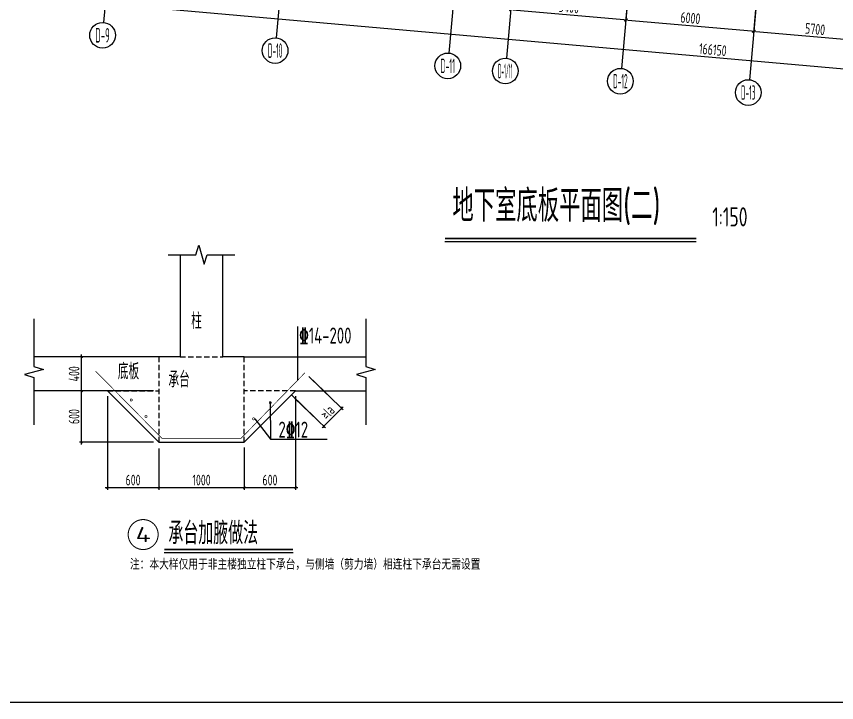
# Model space of a CAD drawing. Extents: x -57409 to 252654, y -8259 to 229119.
# Drawn here: x 98913 to 137248, y -6908 to 25184 of the extents above; entities that cross this region are included whole.
import ezdxf
from ezdxf.enums import TextEntityAlignment as Align

# ---------------------------------------------------------------- set-up
doc = ezdxf.new("R2010")
doc.units = 0
doc.header["$LTSCALE"] = 100
doc.header["$PDMODE"] = 35
doc.header["$PDSIZE"] = 200
doc.linetypes.add('DASHED', pattern=[0.75, 0.5, -0.25])
doc.layers.get('0').update_dxf_attribs({"linetype": 'CONTINUOUS'})
doc.layers.get('Defpoints').update_dxf_attribs({"linetype": 'CONTINUOUS'})
for name, color, linetype in [('B-TEXT', 3, 'CONTINUOUS'), ('CT', 2, 'CONTINUOUS'), ('dbdy底板大样', 7, 'CONTINUOUS'), ('DIM', 3, 'CONTINUOUS'), ('THIN', 7, 'CONTINUOUS'), ('Z-AXIS', 3, 'CONTINUOUS'), ('Z-TEXT', 2, 'CONTINUOUS'), ('板底钢筋', 24, 'CONTINUOUS')]:
    doc.layers.add(name, color=color, linetype=linetype)
doc.layers.add('mis', color=31, linetype='CONTINUOUS', plot=False)
doc.styles.add('_TCH_AXIS', font='tssdeng.shx', dxfattribs={"width": 0.7, "bigfont": 'tssdchn.shx'})
doc.styles.add('COMP', font='tssdeng.shx', dxfattribs={"width": 0.7, "bigfont": 'tssdchn.shx'})
doc.styles.add('COMPLEX', font='tssdeng.shx', dxfattribs={"width": 0.7, "bigfont": 'tssdchn.shx'})
doc.styles.get("Standard").update_dxf_attribs({"font": 'tssdeng.shx', "width": 0.7, "bigfont": 'tssdchn.shx'})
doc.styles.add('TSSD_Dimension', font='tssdeng.shx', dxfattribs={"width": 0.7})
doc.dimstyles.new('TSSD_100_100$0', dxfattribs={"dimtxt": 300, "dimasz": 100, "dimexe": 100, "dimexo": 250, "dimgap": 100, "dimtad": 1, "dimdec": 0, "dimzin": 0, "dimdsep": 46, "dimtxsty": 'TSSD_Dimension', "dimblk": '_tsdbk', "dimblk1": '_tsdbk', "dimblk2": '_tsdbk', "dimsah": 1, "dimcen": 0, "dimdle": 100, "dimclrt": 7, "dimadec": 0, "dimazin": 0, "dimtfac": 1, "dimtdec": 0, "dimtix": 1, "dimtmove": 2, "dimatfit": 3, "dimldrblk": '_tsdbk', "dimfxl": 1, "dimtolj": 1, "dimtzin": 0, "dimarcsym": 0})
doc.dimstyles.new('TSSD_25_100', dxfattribs={"dimtxt": 300, "dimasz": 100, "dimexe": 100, "dimexo": 250, "dimgap": 100, "dimtad": 1, "dimdec": 0, "dimlfac": 0.25, "dimzin": 0, "dimdsep": 46, "dimtxsty": 'TSSD_Dimension', "dimblk": 'ARCHTICK', "dimcen": 0, "dimdle": 100, "dimclrt": 7, "dimadec": 0, "dimazin": 0, "dimtfac": 1, "dimtdec": 0, "dimtix": 1, "dimtmove": 2, "dimatfit": 3, "dimfxl": 1, "dimtolj": 1, "dimtzin": 0, "dimarcsym": 0})

# ---------------------------------------------------------------- blocks, each defined once
blk = doc.blocks.new('_tsdbk')
blk.add_line((-1, 0), (0, 0))
at = {"const_width": 0.5}
blk.add_lwpolyline([(-0.7, -0.7), (0.7, 0.7)], dxfattribs=at)
blk = doc.blocks.new('*D13')
at = {"layer": 'Defpoints', "color": 0}
for p in [(122161, 27113), (127540, 26636), (127397, 25022)]:
    blk.add_point(p, dxfattribs=at)
at = {"layer": 'Z-AXIS', "color": 0, "lineweight": -2}
for p, q in [((122139, 26864), (122009, 25399)), ((127518, 26387), (127388, 24922)), ((122118, 25490), (127298, 25031))]:
    blk.add_line(p, q, dxfattribs=at)
at = {"layer": 'Z-AXIS', "color": 0, "lineweight": -2, "xscale": 100, "yscale": 100, "zscale": 100}
for p, rotation in [((122018, 25499), 174.9316457825303), ((127397, 25022), 354.9316457825303)]:
    blk.add_blockref('_tsdbk', p, dxfattribs=dict(at, rotation=rotation))
at = {"layer": 'Z-AXIS', "color": 7, "insert": (124739, 25609), "char_height": 500, "attachment_point": 5, "rotation": 354.9316, "style": 'TSSD_Dimension'}
blk.add_mtext('\\A1;5400', dxfattribs=at)
blk = doc.blocks.new('*D14')
at = {"layer": 'Defpoints', "color": 0}
for p in [(48949, 33607), (214449, 18928), (214184, 15937)]:
    blk.add_point(p, dxfattribs=at)
at = {"layer": 'Z-AXIS', "color": 0, "lineweight": -2}
for p, q in [((48927, 33358), (48675, 30516)), ((48783, 30606), (214084, 15946)), ((214427, 18679), (214175, 15837))]:
    blk.add_line(p, q, dxfattribs=at)
at = {"layer": 'Z-AXIS', "color": 0, "lineweight": -2, "xscale": 100, "yscale": 100, "zscale": 100}
for p, rotation in [((48684, 30615), 174.9316457825303), ((214184, 15937), 354.9316457825303)]:
    blk.add_blockref('_tsdbk', p, dxfattribs=dict(at, rotation=rotation))
at = {"layer": 'Z-AXIS', "color": 7, "insert": (131465, 23625), "char_height": 500, "attachment_point": 5, "rotation": 354.9316, "style": 'TSSD_Dimension'}
blk.add_mtext('\\A1;166150', dxfattribs=at)
blk = doc.blocks.new('_AXISO')
blk.add_circle((0, 0), 0.5)
at = {"layer": 'B-TEXT', "style": 'COMPLEX', "width": 1.450893}
blk.add_attdef('A', text='', height=0.56, dxfattribs=at).set_placement((0.249375, -0.28), (0.749375, -0.28), align=Align.FIT)
blk = doc.blocks.new('*D30')
at = {"layer": 'Defpoints', "color": 0}
for p in [(133517, 26106), (139195, 25603), (139051, 23988)]:
    blk.add_point(p, dxfattribs=at)
at = {"layer": 'Z-AXIS', "color": 0, "lineweight": -2}
for p, q in [((133495, 25857), (133365, 24392)), ((139173, 25354), (139043, 23889)), ((133473, 24483), (138952, 23997))]:
    blk.add_line(p, q, dxfattribs=at)
at = {"layer": 'Z-AXIS', "color": 0, "lineweight": -2, "xscale": 100, "yscale": 100, "zscale": 100}
for p, rotation in [((133374, 24492), 174.9316457825303), ((139051, 23988), 354.9316457825303)]:
    blk.add_blockref('_tsdbk', p, dxfattribs=dict(at, rotation=rotation))
at = {"layer": 'Z-AXIS', "color": 7, "insert": (136244, 24589), "char_height": 500, "attachment_point": 5, "rotation": 354.9316, "style": 'TSSD_Dimension'}
blk.add_mtext('\\A1;5700', dxfattribs=at)
blk = doc.blocks.new('*D31')
at = {"layer": 'Defpoints', "color": 0}
for p in [(127540, 26636), (133517, 26106), (133374, 24492)]:
    blk.add_point(p, dxfattribs=at)
at = {"layer": 'Z-AXIS', "color": 0, "lineweight": -2}
for p, q in [((127518, 26387), (127388, 24922)), ((133495, 25857), (133365, 24392)), ((127497, 25013), (133274, 24501))]:
    blk.add_line(p, q, dxfattribs=at)
at = {"layer": 'Z-AXIS', "color": 0, "lineweight": -2, "xscale": 100, "yscale": 100, "zscale": 100}
for p, rotation in [((127397, 25022), 174.9316457825303), ((133374, 24492), 354.9316457825303)]:
    blk.add_blockref('_tsdbk', p, dxfattribs=dict(at, rotation=rotation))
at = {"layer": 'Z-AXIS', "color": 7, "insert": (130416, 25106), "char_height": 500, "attachment_point": 5, "rotation": 354.9316, "style": 'TSSD_Dimension'}
blk.add_mtext('\\A1;6000', dxfattribs=at)
blk = doc.blocks.new('_ArchTick')
at = {"color": 0, "linetype": 'ByBlock', "const_width": 0.4}
blk.add_lwpolyline([(-0.5, -0.5), (0.5, 0.5)], dxfattribs=at)
blk = doc.blocks.new('*D2916')
at = {"layer": 'Defpoints', "color": 0}
for p in [(103164, 7668), (105564, 5233), (105564, 3149)]:
    blk.add_point(p, dxfattribs=at)
at = {"layer": 'DIM', "color": 0, "lineweight": -2}
for p, q in [((103164, 7418), (103164, 3049)), ((105564, 4983), (105564, 3049)), ((103064, 3149), (105664, 3149))]:
    blk.add_line(p, q, dxfattribs=at)
at = {"layer": 'DIM', "color": 0, "lineweight": -2, "xscale": 100, "yscale": 100, "zscale": 100, "rotation": 180}
blk.add_blockref('_ArchTick', (103164, 3149), dxfattribs=at)
at = {"layer": 'DIM', "color": 0, "lineweight": -2, "xscale": 100, "yscale": 100, "zscale": 100}
blk.add_blockref('_ArchTick', (105564, 3149), dxfattribs=at)
at = {"layer": 'DIM', "color": 7, "insert": (104364, 3499), "char_height": 500, "attachment_point": 5, "style": 'TSSD_Dimension'}
blk.add_mtext('\\A1;600', dxfattribs=at)
blk = doc.blocks.new('*D2917')
at = {"layer": 'Defpoints', "color": 0}
for p in [(105564, 5233), (109564, 5268), (109564, 3149)]:
    blk.add_point(p, dxfattribs=at)
at = {"layer": 'DIM', "color": 0, "lineweight": -2}
for p, q in [((109564, 5018), (109564, 3049)), ((105564, 4983), (105564, 3049)), ((105464, 3149), (109664, 3149))]:
    blk.add_line(p, q, dxfattribs=at)
at = {"layer": 'DIM', "color": 0, "lineweight": -2, "xscale": 100, "yscale": 100, "zscale": 100, "rotation": 180}
blk.add_blockref('_ArchTick', (105564, 3149), dxfattribs=at)
at = {"layer": 'DIM', "color": 0, "lineweight": -2, "xscale": 100, "yscale": 100, "zscale": 100}
blk.add_blockref('_ArchTick', (109564, 3149), dxfattribs=at)
at = {"layer": 'DIM', "color": 7, "insert": (107564, 3499), "char_height": 500, "attachment_point": 5, "style": 'TSSD_Dimension'}
blk.add_mtext('\\A1;1000', dxfattribs=at)
blk = doc.blocks.new('*D2918')
at = {"layer": 'Defpoints', "color": 0}
for p in [(111964, 7668), (109564, 5268), (111964, 3149)]:
    blk.add_point(p, dxfattribs=at)
at = {"layer": 'DIM', "color": 0, "lineweight": -2}
for p, q in [((111964, 7418), (111964, 3049)), ((109564, 5018), (109564, 3049)), ((109464, 3149), (112064, 3149))]:
    blk.add_line(p, q, dxfattribs=at)
at = {"layer": 'DIM', "color": 0, "lineweight": -2, "xscale": 100, "yscale": 100, "zscale": 100, "rotation": 180}
blk.add_blockref('_ArchTick', (109564, 3149), dxfattribs=at)
at = {"layer": 'DIM', "color": 0, "lineweight": -2, "xscale": 100, "yscale": 100, "zscale": 100}
blk.add_blockref('_ArchTick', (111964, 3149), dxfattribs=at)
at = {"layer": 'DIM', "color": 7, "insert": (110764, 3499), "char_height": 500, "attachment_point": 5, "style": 'TSSD_Dimension'}
blk.add_mtext('\\A1;600', dxfattribs=at)
blk = doc.blocks.new('*D2919')
at = {"layer": 'Defpoints', "color": 0}
for p in [(101960, 7668), (105564, 7668), (105564, 5268)]:
    blk.add_point(p, dxfattribs=at)
at = {"layer": 'DIM', "color": 0, "lineweight": -2}
for p, q in [((105314, 7668), (101860, 7668)), ((101960, 5168), (101960, 7768)), ((105314, 5268), (101860, 5268))]:
    blk.add_line(p, q, dxfattribs=at)
at = {"layer": 'DIM', "color": 0, "lineweight": -2, "xscale": 100, "yscale": 100, "zscale": 100}
for p, rotation in [((101960, 7668), 90), ((101960, 5268), 270)]:
    blk.add_blockref('_ArchTick', p, dxfattribs=dict(at, rotation=rotation))
at = {"layer": 'DIM', "color": 7, "insert": (101610, 6468), "char_height": 500, "attachment_point": 5, "rotation": 90, "style": 'TSSD_Dimension'}
blk.add_mtext('\\A1;600', dxfattribs=at)
blk = doc.blocks.new('*D2920')
at = {"layer": 'Defpoints', "color": 0}
for p in [(101960, 9268), (102197, 9268), (105564, 7668)]:
    blk.add_point(p, dxfattribs=at)
at = {"layer": 'DIM', "color": 0, "lineweight": -2}
for p, q in [((101947, 9268), (101860, 9268)), ((101960, 7568), (101960, 9368)), ((105314, 7668), (101860, 7668))]:
    blk.add_line(p, q, dxfattribs=at)
at = {"layer": 'DIM', "color": 0, "lineweight": -2, "xscale": 100, "yscale": 100, "zscale": 100}
for p, rotation in [((101960, 9268), 90), ((101960, 7668), 270)]:
    blk.add_blockref('_ArchTick', p, dxfattribs=dict(at, rotation=rotation))
at = {"layer": 'DIM', "color": 7, "insert": (101610, 8468), "char_height": 500, "attachment_point": 5, "rotation": 90, "style": 'TSSD_Dimension'}
blk.add_mtext('\\A1;400', dxfattribs=at)
blk = doc.blocks.new('_INDEX1')
at = {"const_width": 0.035}
blk.add_lwpolyline([(-0.5, 0, 1), (0.5, 0, 1)], format="xyb", close=True, dxfattribs=at)
at = {"style": 'COMP', "width": 2.888889}
blk.add_attdef('1', text='', height=0.5, dxfattribs=at).set_placement((-0.25, -0.25), (0.25, -0.25), align=Align.FIT)
blk = doc.blocks.new('*D2923')
at = {"layer": 'Defpoints', "color": 0}
for p in [(112581, 8347), (111752, 7494), (114111, 6860)]:
    blk.add_point(p, dxfattribs=at)
at = {"layer": 'DIM', "color": 0, "lineweight": -2}
for p, q in [((112760, 8173), (114182, 6790)), ((111931, 7320), (113353, 5937)), ((113211, 5935), (114180, 6931))]:
    blk.add_line(p, q, dxfattribs=at)
at = {"layer": 'DIM', "color": 0, "lineweight": -2, "xscale": 100, "yscale": 100, "zscale": 100}
for p, rotation in [((114111, 6860), 45.80000000000005), ((113281, 6007), 225.8)]:
    blk.add_blockref('_ArchTick', p, dxfattribs=dict(at, rotation=rotation))
at = {"layer": 'DIM', "color": 7, "insert": (113445, 6677), "char_height": 500, "attachment_point": 5, "rotation": 45.8, "style": 'TSSD_Dimension'}
blk.add_mtext('\\A1;\\A1;≥la', dxfattribs=at)

msp = doc.modelspace()

# ---------------------------------------------------------------- linework, layer by layer
at = {"layer": 'CT'}
for p, q in [((106563.8, 14039), (106563.8, 9268.3)), ((108563.8, 9268.3), (108563.8, 14039)), ((105563.8, 9268.3), (99734.2, 9268.3)), ((106563.8, 9268.3), (105563.8, 9268.3)), ((109563.8, 9268.3), (108563.8, 9268.3)), ((109563.8, 9268.3), (115243.3, 9268.3)), ((103163.8, 7668.3), (99734.2, 7668.3)), ((103163.8, 7668.3), (105563.8, 5268.3)), ((111963.8, 7668.3), (109563.8, 5268.3)), ((111963.8, 7668.3), (115243.3, 7668.3)), ((105563.8, 5268.3), (109563.8, 5268.3))]:
    msp.add_line(p, q, dxfattribs=at)
at = {"layer": 'CT', "linetype": 'DASHED', "ltscale": 5}
for p, q in [((105563.8, 9268.3), (105563.8, 5268.3)), ((106563.8, 9268.3), (108563.8, 9268.3)), ((109563.8, 5268.3), (109563.8, 9268.3)), ((103163.8, 7668.3), (105563.8, 7668.3)), ((111963.8, 7668.3), (109563.8, 7668.3))]:
    msp.add_line(p, q, dxfattribs=at)
at = {"layer": 'DIM'}
for p, q in [((112581.7, 8346.5), (113717.1, 7242.4)), ((111751.9, 7494), (112887.7, 6389.5))]:
    msp.add_line(p, q, dxfattribs=at)
at = {"layer": 'mis'}
msp.add_lwpolyline([(23132, 229118.7), (252632, 229118.7), (252632, -6908), (23132, -6908)], close=True, dxfattribs=at)
at = {"layer": 'THIN'}
for points in [[(106003.8, 14039), (107303.8, 14039), (107443.8, 14479), (107683.8, 13599), (107823.8, 14039), (109123.8, 14039)], [(99734.2, 11035.4), (99734.2, 8816.8), (100174.2, 8676.8), (99294.2, 8436.8), (99734.2, 8296.8), (99734.2, 6078.3)], [(115243.3, 11035.4), (115243.3, 8816.8), (115683.3, 8676.8), (114803.3, 8436.8), (115243.3, 8296.8), (115243.3, 6078.3)], [(105821.7, 104.7), (111847.4, 104.7)]]:
    msp.add_lwpolyline(points, dxfattribs=at)
at = {"layer": 'THIN', "const_width": 75}
msp.add_lwpolyline([(105821.7, 254.7), (111847.4, 254.7)], dxfattribs=at)
at = {"layer": 'Z-AXIS'}
for p, q in [((103335.4, 28783.1), (102990.8, 24897.5)), ((111403.7, 28067.5), (111059.1, 24181.9)), ((119472, 27352), (119127.4, 23466.3)), ((122161.5, 27113.4), (121816.9, 23227.8)), ((127540.4, 26636.4), (127195.7, 22750.7)), ((133516.9, 26106.3), (133172.3, 22220.7))]:
    msp.add_line(p, q, dxfattribs=at)
at = {"layer": 'Z-TEXT'}
for p, q in [((112061.1, 8170.1), (112061.1, 10688.5)), ((110776.6, 7171.3), (110782.2, 5414.8)), ((110051, 6362.7), (110782.2, 5414.8)), ((110782.2, 5414.8), (113432.7, 5414.8))]:
    msp.add_line(p, q, dxfattribs=at)
at = {"layer": 'Z-TEXT', "const_width": 75}
msp.add_lwpolyline([(118941.5, 14800.9), (130689.1, 14800.9)], dxfattribs=at)
at = {"layer": 'Z-TEXT'}
msp.add_lwpolyline([(118942.1, 14650.9), (130689.8, 14650.9)], dxfattribs=at)
at = {"layer": '板底钢筋', "const_width": 30}
for points in [[(102616.7, 8589.4), (105707.4, 5457.1), (107563.8, 5457.1)], [(112402.5, 8520.8), (109420.2, 5457.1), (107563.8, 5457.1)]]:
    msp.add_lwpolyline(points, dxfattribs=at)
for points in [[(104329.7, 7244.1, -1), (104229.7, 7244.1, -1)], [(110826.6, 7121.3, -1), (110726.6, 7121.3, -1)], [(105021.3, 6471.5, -1), (104921.3, 6471.5, -1)], [(110051, 6362.7, -1), (109951, 6362.7, -1)]]:
    msp.add_lwpolyline(points, format="xyb", close=True, dxfattribs=at)

# ---------------------------------------------------------------- block references
at = {"layer": 'dbdy底板大样'}
ref = msp.add_blockref('_INDEX1', (104837.8, 951.2), dxfattribs=dict(at, xscale=-1400, yscale=1400))
ref.add_attrib('1', '4', dxfattribs={"layer": '0', "height": 700, "style": 'COMP', "width": 1.733333}).set_placement((104487.8, 601.2), (105187.8, 601.2), align=Align.FIT)
at = {"layer": 'Z-AXIS'}
ref = msp.add_blockref('_AXISO', (102937.8, 24299.8), dxfattribs=dict(at, xscale=1199.999999999998, yscale=1200, zscale=1200, rotation=359.9996457873818))
ref.add_attrib('A', 'D-9', dxfattribs={"color": 7, "height": 678.82, "rotation": 359.99965, "style": '_TCH_AXIS', "width": 0.433333}).set_placement((102598.3, 23960.4), (103277.2, 23960.4), align=Align.FIT)
ref = msp.add_blockref('_AXISO', (111006.1, 23584.3), dxfattribs=dict(at, xscale=1199.999999999998, yscale=1200, zscale=1200, rotation=359.9996457873818))
ref.add_attrib('A', 'D-10', dxfattribs={"color": 7, "height": 678.82, "rotation": 359.99965, "style": '_TCH_AXIS', "width": 0.320988}).set_placement((110666.7, 23244.9), (111345.5, 23244.8), align=Align.FIT)
ref = msp.add_blockref('_AXISO', (119074.4, 22868.7), dxfattribs=dict(at, xscale=1199.999999999998, yscale=1200, zscale=1200, rotation=359.9996457873818))
ref.add_attrib('A', 'D-11', dxfattribs={"color": 7, "height": 678.82, "rotation": 359.99965, "style": '_TCH_AXIS', "width": 0.342105}).set_placement((118735, 22529.3), (119413.8, 22529.3), align=Align.FIT)
ref = msp.add_blockref('_AXISO', (121763.9, 22630.1), dxfattribs=dict(at, xscale=1199.999999999998, yscale=1200, zscale=1200, rotation=359.9996457873818))
ref.add_attrib('A', 'D-1/11', dxfattribs={"color": 7, "height": 678.82, "rotation": 359.99965, "style": '_TCH_AXIS', "width": 0.224138}).set_placement((121424.4, 22290.7), (122103.3, 22290.7), align=Align.FIT)
ref = msp.add_blockref('_AXISO', (127142.7, 22153.1), dxfattribs=dict(at, xscale=1199.999999999998, yscale=1200, zscale=1200, rotation=359.9996457873818))
ref.add_attrib('A', 'D-12', dxfattribs={"color": 7, "height": 678.82, "rotation": 359.99965, "style": '_TCH_AXIS', "width": 0.320988}).set_placement((126803.3, 21813.7), (127482.2, 21813.7), align=Align.FIT)
ref = msp.add_blockref('_AXISO', (133119.3, 21623), dxfattribs=dict(at, xscale=1199.999999999998, yscale=1200, zscale=1200, rotation=359.9996457873818))
ref.add_attrib('A', 'D-13', dxfattribs={"color": 7, "height": 678.82, "rotation": 359.99965, "style": '_TCH_AXIS', "width": 0.320988}).set_placement((132779.9, 21283.6), (133458.7, 21283.6), align=Align.FIT)

# ---------------------------------------------------------------- texts
at = {"layer": 'THIN', "width": 0.7}
for s, height, p in [('承台加腋做法', 1050, (106017.9, 492.1)), ('注：本大样仅用于非主楼独立柱下承台，与侧墙（剪力墙）相连柱下承台无需设置', 500, (104218.4, -688.7))]:
    msp.add_text(s, height=height, dxfattribs=at).set_placement(p)
at = {"layer": 'Z-TEXT', "width": 0.7}
for s, height, p in [('地下室底板平面图(二)', 1500, (119290.6, 15124.8)), ('1:150', 900, (131439.1, 15089.1))]:
    msp.add_text(s, height=height, dxfattribs=at).set_placement(p, align=Align.BOTTOM_LEFT)
for s, p in [('柱', (107083.8, 10568.3)), ('%%13214-200', (112128.8, 9882.8)), ('底板', (103654.4, 8207.3)), ('承台', (106016.9, 7826.5)), ('2%%13212', (111161, 5483.4))]:
    msp.add_text(s, height=750, dxfattribs=at).set_placement(p)

# ---------------------------------------------------------------- dimensions: what is measured, and where the dimension line sits
at = {"layer": 'DIM'}
for base, p1, p2, picture, middle in [((101959.6, 9268.3), (105563.8, 7668.3), (102197.1, 9268.3), '*D2920', (101609.6, 8468.3)), ((101959.6, 7668.3), (105563.8, 5268.3), (105563.8, 7668.3), '*D2919', (101609.6, 6468.3))]:
    dim = msp.add_linear_dim(base=base, p1=p1, p2=p2, angle=90, dimstyle='TSSD_25_100', override={"dimtxt": 500}, dxfattribs=at)
    dim.commit()
    dim.dimension.update_dxf_attribs({"geometry": picture, "text_midpoint": middle})
dim = msp.add_linear_dim(base=(114110.5, 6859.7), p1=(111751.9, 7494), p2=(112581.3, 8346.9), angle=225.8, text='\\A1;≥la', dimstyle='TSSD_25_100', override={"dimtxt": 500}, dxfattribs=at)
dim.commit()
dim.dimension.update_dxf_attribs({"geometry": '*D2923', "text_midpoint": (113444.9, 6677.3)})
for base, p1, p2, picture, middle in [((105563.8, 3148.7), (103163.8, 7668.3), (105563.8, 5233.5), '*D2916', (104363.8, 3498.7)), ((111963.8, 3148.7), (109563.8, 5268.3), (111963.8, 7668.3), '*D2918', (110763.8, 3498.7)), ((109563.8, 3148.7), (105563.8, 5233.5), (109563.8, 5268.3), '*D2917', (107563.8, 3498.7))]:
    dim = msp.add_linear_dim(base=base, p1=p1, p2=p2, dimstyle='TSSD_25_100', override={"dimtxt": 500}, dxfattribs=at)
    dim.commit()
    dim.dimension.update_dxf_attribs({"geometry": picture, "text_midpoint": middle})
at = {"layer": 'Z-AXIS'}
for base, p1, p2, picture, middle in [((214183.9, 15936.9), (48948.9, 33606.7), (214449.2, 18928.3), '*D14', (131464.7, 23624.7)), ((127397.2, 25022), (122161.5, 27113.4), (127540.4, 26636.4), '*D13', (124738.7, 25609.1)), ((133373.7, 24491.9), (127540.4, 26636.4), (133516.9, 26106.3), '*D31', (130416.4, 25105.6)), ((139051.4, 23988.3), (133516.9, 26106.3), (139194.6, 25602.7), '*D30', (136243.5, 24588.7))]:
    dim = msp.add_linear_dim(base=base, p1=p1, p2=p2, angle=354.93165, dimstyle='TSSD_100_100$0', override={"dimtxt": 500}, dxfattribs=at)
    dim.commit()
    dim.dimension.update_dxf_attribs({"geometry": picture, "text_midpoint": middle})

doc.saveas('drawing.dxf')
